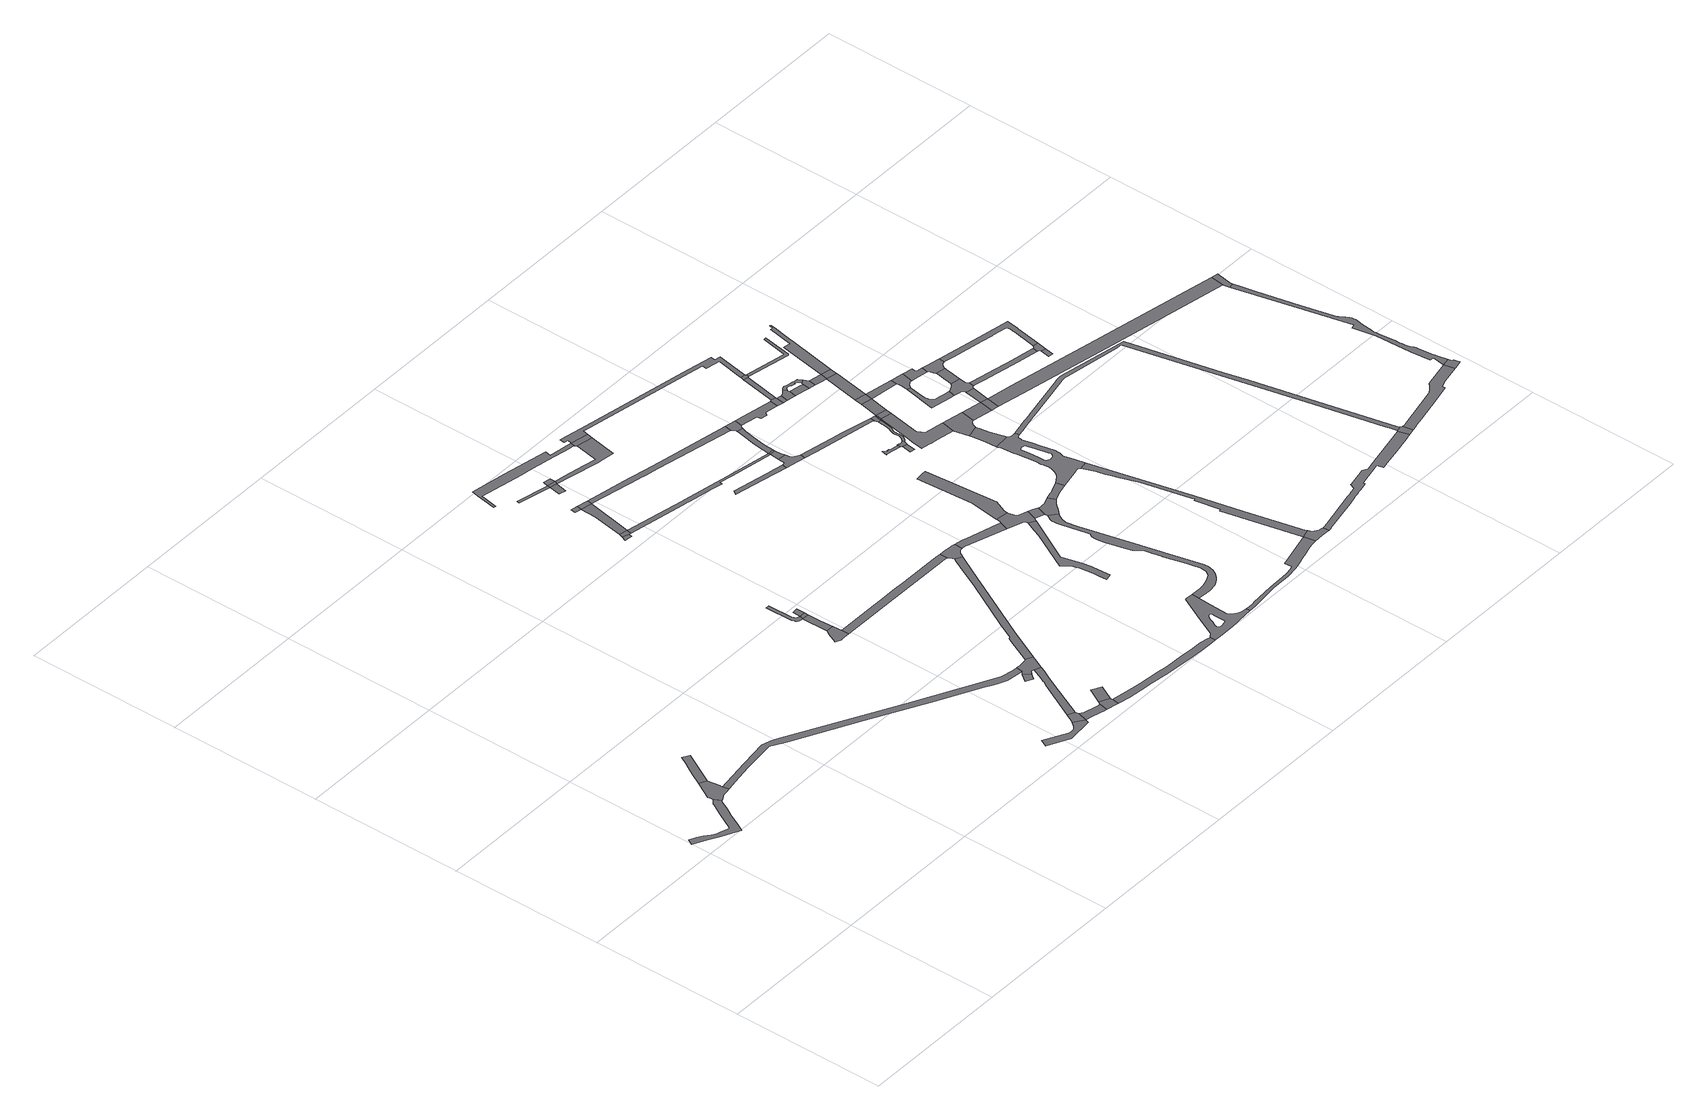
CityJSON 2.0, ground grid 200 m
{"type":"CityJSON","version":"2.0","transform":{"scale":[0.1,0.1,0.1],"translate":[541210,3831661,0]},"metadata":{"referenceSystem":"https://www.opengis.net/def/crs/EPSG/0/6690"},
"CityObjects":{
"road1":{"type":"Road","attributes":{"RoadStructureAttribute.sectionType":"1"},"geometry":[{"type":"MultiSurface","lod":"1","boundaries":[[[0,1,2,3,4,5,6,7,8,9,10,11,12,13,14,15,16,17,18,19,20,21,22,23,24,25,26,27,28,29,30]]]}]},
"road2":{"type":"Road","geometry":[{"type":"MultiSurface","lod":"1","boundaries":[[[31,32,33,34,35,0,30,36,37,38,39,40,41,42,43,44]]]}]},
"road3":{"type":"Road","attributes":{"RoadStructureAttribute.sectionType":"1"},"geometry":[{"type":"MultiSurface","lod":"1","boundaries":[[[45,46,47,48,49,31,44]]]}]},
"road4":{"type":"Road","attributes":{"RoadStructureAttribute.sectionType":"1"},"geometry":[{"type":"MultiSurface","lod":"1","boundaries":[[[50,51,52,53,54,55,56,57,58,59,60,61,62,63,64,65,39,38,66,67,68,69,70,71,72,73,74,75,76,77,78,79,80,81]]]}]},
"road5":{"type":"Road","attributes":{"RoadStructureAttribute.sectionType":"1"},"geometry":[{"type":"MultiSurface","lod":"1","boundaries":[[[82,83,84,85,86,87,88,89,90,91,92,93]]]}]},
"road6":{"type":"Road","geometry":[{"type":"MultiSurface","lod":"1","boundaries":[[[94,95,93,92,96,97]]]}]},
"road7":{"type":"Road","attributes":{"RoadStructureAttribute.sectionType":"1"},"geometry":[{"type":"MultiSurface","lod":"1","boundaries":[[[98,99,96,92,100,101,102,103]]]}]},
"road8":{"type":"Road","attributes":{"RoadStructureAttribute.sectionType":"1"},"geometry":[{"type":"MultiSurface","lod":"1","boundaries":[[[104,105,106,107,108,94,97,109,110,111,112]]]}]},
"road9":{"type":"Road","geometry":[{"type":"MultiSurface","lod":"1","boundaries":[[[113,114,115,116,117,118,119,120]]]}]},
"road10":{"type":"Road","geometry":[{"type":"MultiSurface","lod":"1","boundaries":[[[121,103,102,122,123,124]]]}]},
"road11":{"type":"Road","geometry":[{"type":"MultiSurface","lod":"1","boundaries":[[[125,126,127,128,129]]]}]},
"road12":{"type":"Road","attributes":{"RoadStructureAttribute.sectionType":"1"},"geometry":[{"type":"MultiSurface","lod":"1","boundaries":[[[130,114,113,131,132]]]}]},
"road13":{"type":"Road","attributes":{"RoadStructureAttribute.sectionType":"1"},"geometry":[{"type":"MultiSurface","lod":"1","boundaries":[[[133,134,135,136,137,138,139,140,141,142,143,144,145,146,130,147]]]}]},
"road14":{"type":"Road","geometry":[{"type":"MultiSurface","lod":"1","boundaries":[[[148,149,121,124]]]}]},
"road15":{"type":"Road","geometry":[{"type":"MultiSurface","lod":"1","boundaries":[[[147,130,132,150]]]}]},
"road16":{"type":"Road","geometry":[{"type":"MultiSurface","lod":"1","boundaries":[[[151,152,147,150]]]}]},
"road17":{"type":"Road","geometry":[{"type":"MultiSurface","lod":"1","boundaries":[[[153,154,155,156,157,158,159,160,81,80,161,125,129,162,104,112,163,164]]]}]},
"road18":{"type":"Road","geometry":[{"type":"MultiSurface","lod":"1","boundaries":[[[165,166,167,168]]]}]},
"road19":{"type":"Road","attributes":{"RoadStructureAttribute.sectionType":"1"},"geometry":[{"type":"MultiSurface","lod":"1","boundaries":[[[169,165,168,170,171]]]}]},
"road20":{"type":"Road","attributes":{"RoadStructureAttribute.sectionType":"1"},"geometry":[{"type":"MultiSurface","lod":"1","boundaries":[[[172,173,174,175,176,177,178,179,180,181,182,123,122,183,184,185,186,187,188,189,190,191,192,193,194]]]}]},
"road21":{"type":"Road","attributes":{"RoadStructureAttribute.sectionType":"1"},"geometry":[{"type":"MultiSurface","lod":"1","boundaries":[[[195,196,197,198,199,200,201,120,119,202,203,204,205,206]]]}]},
"road22":{"type":"Road","attributes":{"RoadStructureAttribute.sectionType":"1"},"geometry":[{"type":"MultiSurface","lod":"1","boundaries":[[[207,208,169,171,209]]]}]},
"road23":{"type":"Road","attributes":{"RoadStructureAttribute.sectionType":"1"},"geometry":[{"type":"MultiSurface","lod":"1","boundaries":[[[210,211,207,212]]]}]},
"road24":{"type":"Road","attributes":{"RoadStructureAttribute.sectionType":"1"},"geometry":[{"type":"MultiSurface","lod":"1","boundaries":[[[213,214,215,216]]]}]},
"road25":{"type":"Road","geometry":[{"type":"MultiSurface","lod":"1","boundaries":[[[212,207,209,217]]]}]},
"road26":{"type":"Road","attributes":{"RoadStructureAttribute.sectionType":"1"},"geometry":[{"type":"MultiSurface","lod":"1","boundaries":[[[218,219,220,221,222,223,224,225,226,153,164,227,228,229,230]]]}]},
"road27":{"type":"Road","geometry":[{"type":"MultiSurface","lod":"1","boundaries":[[[215,231,232,233]]]}]},
"road28":{"type":"Road","geometry":[{"type":"MultiSurface","lod":"1","boundaries":[[[216,215,233,234]]]}]},
"road29":{"type":"Road","geometry":[{"type":"MultiSurface","lod":"1","boundaries":[[[235,236,216,234]]]}]},
"road30":{"type":"Road","attributes":{"RoadStructureAttribute.sectionType":"1"},"geometry":[{"type":"MultiSurface","lod":"1","boundaries":[[[237,238,239,240,241,242,243,244,245,246,247,248,249,250,251,252,253,254,255]]]}]},
"road31":{"type":"Road","attributes":{"RoadStructureAttribute.sectionType":"1"},"geometry":[{"type":"MultiSurface","lod":"1","boundaries":[[[256,257,258,259,260,234,233,261,262,263,264,265]]]}]},
"road32":{"type":"Road","attributes":{"RoadStructureAttribute.sectionType":"1"},"geometry":[{"type":"MultiSurface","lod":"1","boundaries":[[[266,267,268,269,270,171,170,271,272,273,274,275,276,277,278,279,280]]]}]},
"road33":{"type":"Road","geometry":[{"type":"MultiSurface","lod":"1","boundaries":[[[281,282,283,206,205,284,285,218,230,286,287,288,289,290,291]]]}]},
"road34":{"type":"Road","geometry":[{"type":"MultiSurface","lod":"1","boundaries":[[[292,293,294,295,296,297,298,299,300,301,302,194,193,303,304,305,306,307,308,309,310,311,312,313,314,315],[316,317,318,319,320,321,322,323,324,325,326,327,328,329,330,331,332,333,334,335,336,337,338,339,340,341,342,343,344]]]}]},
"road35":{"type":"Road","attributes":{"RoadStructureAttribute.sectionType":"1"},"geometry":[{"type":"MultiSurface","lod":"1","boundaries":[[[345,346,347,348,217,209,349,350,351,352,353,354,355]]]}]},
"road36":{"type":"Road","geometry":[{"type":"MultiSurface","lod":"1","boundaries":[[[255,254,356,256,265,357,358]]]}]},
"road37":{"type":"Road","attributes":{"RoadStructureAttribute.sectionType":"1"},"geometry":[{"type":"MultiSurface","lod":"1","boundaries":[[[359,360,361,362,363,364,365,366]]]}]},
"road38":{"type":"Road","attributes":{"RoadStructureAttribute.sectionType":"1"},"geometry":[{"type":"MultiSurface","lod":"1","boundaries":[[[367,368,369,370,291,290,371,372,373,374]]]}]},
"road39":{"type":"Road","attributes":{"RoadStructureAttribute.sectionType":"1"},"geometry":[{"type":"MultiSurface","lod":"1","boundaries":[[[375,376,377,378,379,380,381,382,383,384,385,386,387,388,389,390,391,392,393,394,395]]]}]},
"road40":{"type":"Road","geometry":[{"type":"MultiSurface","lod":"1","boundaries":[[[396,397,374,373,372,398,399,400,401,375,395,402,403,404,405,406,407]]]}]},
"road41":{"type":"Road","geometry":[{"type":"MultiSurface","lod":"1","boundaries":[[[408,409,366,365,410,411,412,413,414,415]]]}]},
"road42":{"type":"Road","attributes":{"RoadStructureAttribute.sectionType":"1"},"geometry":[{"type":"MultiSurface","lod":"1","boundaries":[[[416,417,418,419,420,421,422,423,424,425,426,427,428,429,430,431,432,433,434,435,436,437,438,439,440,441,442,443,444,445,446,447,448,449,450,451,452,453,454,455,456,457,458,294,293,459,460,461,462,463,464,465,466,467,468,469,470,471,472,473,474,475,476,477,478,479,480,481,482,483,484,485,486]]]}]},
"road43":{"type":"Road","attributes":{"RoadStructureAttribute.sectionType":"1"},"geometry":[{"type":"MultiSurface","lod":"1","boundaries":[[[487,488,279,408,415]]]}]},
"road44":{"type":"Road","geometry":[{"type":"MultiSurface","lod":"1","boundaries":[[[280,279,488,489]]]}]},
"road45":{"type":"Road","attributes":{"RoadStructureAttribute.sectionType":"1"},"geometry":[{"type":"MultiSurface","lod":"1","boundaries":[[[490,491,492,493,494,280,489,495,496,497,498]]]}]},
"road46":{"type":"Road","geometry":[{"type":"MultiSurface","lod":"1","boundaries":[[[499,404,403,500,501,502]]]}]},
"road47":{"type":"Road","attributes":{"RoadStructureAttribute.sectionType":"1"},"geometry":[{"type":"MultiSurface","lod":"1","boundaries":[[[503,504,505,506,507,508,396,407]]]}]},
"road48":{"type":"Road","attributes":{"RoadStructureAttribute.sectionType":"1"},"geometry":[{"type":"MultiSurface","lod":"1","boundaries":[[[509,510,511,512,513,514,515,516,517,518,519,310,309,520,521,522,523,524,525,526,527,528,529,530,531,532,533,534,535,536,537]]]}]},
"road49":{"type":"Road","attributes":{"RoadStructureAttribute.sectionType":"1"},"geometry":[{"type":"MultiSurface","lod":"1","boundaries":[[[538,539,540,541,542,543,544,545,546,547,548,549,358,357,550,551,552,553,554,555,556,557,558,559,560]]]}]},
"road50":{"type":"Road","geometry":[{"type":"MultiSurface","lod":"1","boundaries":[[[355,354,561,490,498,562,563,564,565]]]}]},
"road51":{"type":"Road","geometry":[{"type":"MultiSurface","lod":"1","boundaries":[[[566,567,568,569,570,502,501,416,486,571,572,573,574,575,576,577]]]}]},
"road52":{"type":"Road","attributes":{"RoadStructureAttribute.sectionType":"1"},"geometry":[{"type":"MultiSurface","lod":"1","boundaries":[[[578,579,411,410,580,581,582,583]]]}]},
"road53":{"type":"Road","attributes":{"RoadStructureAttribute.sectionType":"1"},"geometry":[{"type":"MultiSurface","lod":"1","boundaries":[[[584,585,586,587,588,589,590,591,592,593,594,595,596,597]]]}]},
"road54":{"type":"Road","attributes":{"RoadStructureAttribute.sectionType":"1"},"geometry":[{"type":"MultiSurface","lod":"1","boundaries":[[[598,599,600,601,602,603,566,577,604,605,606,607]]]}]},
"road55":{"type":"Road","attributes":{"RoadStructureAttribute.sectionType":"1"},"geometry":[{"type":"MultiSurface","lod":"1","boundaries":[[[608,565,564,609,610,611,612,613,614,615,616,617]]]}]},
"road56":{"type":"Road","geometry":[{"type":"MultiSurface","lod":"1","boundaries":[[[618,619,620,621,622]]]}]},
"road57":{"type":"Road","geometry":[{"type":"MultiSurface","lod":"1","boundaries":[[[623,624,625,626,627,628,629,597,596,630,631,632,618,622,633,634,635]]]}]},
"road58":{"type":"Road","geometry":[{"type":"MultiSurface","lod":"1","boundaries":[[[636,617,616,637,638,639]]]}]},
"road59":{"type":"Road","attributes":{"RoadStructureAttribute.sectionType":"1"},"geometry":[{"type":"MultiSurface","lod":"1","boundaries":[[[640,641,642,643,644,645,646,647,648,649,650,651,652,653,623,635,654,655,656,657,658,659,660,661,662,663,664,665,666,667,668]]]}]},
"road60":{"type":"Road","attributes":{"RoadStructureAttribute.sectionType":"1"},"geometry":[{"type":"MultiSurface","lod":"1","boundaries":[[[638,637,669,670]]]}]},
"road61":{"type":"Road","geometry":[{"type":"MultiSurface","lod":"1","boundaries":[[[671,672,673,674,675,676,677,509,537,678,679,680,681,682]]]}]},
"road62":{"type":"Road","geometry":[{"type":"MultiSurface","lod":"1","boundaries":[[[583,582,640,668,683,684]]]}]},
"road63":{"type":"Road","attributes":{"RoadStructureAttribute.sectionType":"1"},"geometry":[{"type":"MultiSurface","lod":"1","boundaries":[[[685,636,639,686,687]]]}]},
"road64":{"type":"Road","geometry":[{"type":"MultiSurface","lod":"1","boundaries":[[[688,689,690,670,669,691,692,693,694,695,696]]]}]},
"road65":{"type":"Road","attributes":{"RoadStructureAttribute.sectionType":"1"},"geometry":[{"type":"MultiSurface","lod":"1","boundaries":[[[697,698,699,700,701,702,703,704,705,706,707,708,709,710,711,712,713,714,509,677]]]}]},
"road66":{"type":"Road","attributes":{"RoadStructureAttribute.sectionType":"1"},"geometry":[{"type":"MultiSurface","lod":"1","boundaries":[[[715,716,717,718,719,720,721,722,723,724,725,726,727,728,729,730,731,732,733,734]]]}]},
"road67":{"type":"Road","attributes":{"RoadStructureAttribute.sectionType":"1"},"geometry":[{"type":"MultiSurface","lod":"1","boundaries":[[[684,683,715,735]]]}]},
"road68":{"type":"Road","attributes":{"RoadStructureAttribute.sectionType":"1"},"geometry":[{"type":"MultiSurface","lod":"1","boundaries":[[[736,737,738,739,740,741,742,743,744,745,746,747,748,749,750,751,752,753,754,755,756,598,607,757,758,702,701,759,760,761,762,763,764,765,766,767,768,769,770,771,772,773,774,775],[776,777,778,779,780,781,782,783,784,785,786,787,788,789,790,791,792,793,794,795,796,797,798,799,800,801]]]}]},
"road69":{"type":"Road","geometry":[{"type":"MultiSurface","lod":"1","boundaries":[[[735,715,734,802]]]}]},
"road70":{"type":"Road","geometry":[{"type":"MultiSurface","lod":"1","boundaries":[[[559,803,685,687,804,805,806,560]]]}]},
"road71":{"type":"Road","attributes":{"RoadStructureAttribute.sectionType":"1"},"geometry":[{"type":"MultiSurface","lod":"1","boundaries":[[[807,808,809,692,691,810,811,812,813]]]}]},
"road72":{"type":"Road","attributes":{"RoadStructureAttribute.sectionType":"1"},"geometry":[{"type":"MultiSurface","lod":"1","boundaries":[[[814,735,802,815]]]}]},
"road73":{"type":"Road","geometry":[{"type":"MultiSurface","lod":"1","boundaries":[[[816,817,818,819,820,821,822,742,741]]]}]},
"road74":{"type":"Road","attributes":{"RoadStructureAttribute.sectionType":"1"},"geometry":[{"type":"MultiSurface","lod":"1","boundaries":[[[823,824,825,826,827,828,829,830,831,688,696,832,833,834,835,836,837,838,839,840,841,842,843,844,845,846,847]]]}]},
"road75":{"type":"Road","geometry":[{"type":"MultiSurface","lod":"1","boundaries":[[[848,814,815,849]]]}]},
"road76":{"type":"Road","geometry":[{"type":"MultiSurface","lod":"1","boundaries":[[[850,728,727,819,818,851,852,853,854,855,856,857,858]]]}]},
"road77":{"type":"Road","geometry":[{"type":"MultiSurface","lod":"1","boundaries":[[[847,846,813,812,859,860,861]]]}]},
"road78":{"type":"Road","attributes":{"RoadStructureAttribute.sectionType":"1"},"geometry":[{"type":"MultiSurface","lod":"1","boundaries":[[[861,860,862,863,864]]]}]},
"road79":{"type":"Road","attributes":{"RoadStructureAttribute.sectionType":"1"},"geometry":[{"type":"MultiSurface","lod":"1","boundaries":[[[863,848,849,865]]]}]},
"road80":{"type":"Road","attributes":{"RoadStructureAttribute.sectionType":"1"},"geometry":[{"type":"MultiSurface","lod":"1","boundaries":[[[866,867,868,869,870,871,805,804]]]}]},
"road81":{"type":"Road","attributes":{"RoadStructureAttribute.sectionType":"1"},"geometry":[{"type":"MultiSurface","lod":"1","boundaries":[[[872,849,815,873,874,875,876]]]}]},
"road82":{"type":"Road","geometry":[{"type":"MultiSurface","lod":"1","boundaries":[[[864,863,865,877]]]}]},
"road83":{"type":"Road","attributes":{"RoadStructureAttribute.sectionType":"1"},"geometry":[{"type":"MultiSurface","lod":"1","boundaries":[[[858,857,878,879]]]}]},
"road84":{"type":"Road","attributes":{"RoadStructureAttribute.sectionType":"1"},"geometry":[{"type":"MultiSurface","lod":"1","boundaries":[[[880,881,882,883,884,885,886,887,888,889,890,891,892,893,894,895]]]}]},
"road85":{"type":"Road","geometry":[{"type":"MultiSurface","lod":"1","boundaries":[[[879,878,896,897]]]}]},
"road86":{"type":"Road","geometry":[{"type":"MultiSurface","lod":"1","boundaries":[[[876,875,898,899,900,901,902,903,904,880,895,905,906,907,908,909,910,911,912,913]]]}]},
"road87":{"type":"Road","attributes":{"RoadStructureAttribute.sectionType":"1"},"geometry":[{"type":"MultiSurface","lod":"1","boundaries":[[[914,915,916,917,918,919,920,921,922,923,924,925,926,927,928,929,930,931,864,877]]]}]},
"road88":{"type":"Road","attributes":{"RoadStructureAttribute.sectionType":"1"},"geometry":[{"type":"MultiSurface","lod":"1","boundaries":[[[932,879,897,933]]]}]},
"road89":{"type":"Road","geometry":[{"type":"MultiSurface","lod":"1","boundaries":[[[934,935,936,937,938,884,883,939,940,941,942,943,932,933,944,945,946,947,948,949,950,951,952]]]}]},
"road90":{"type":"Road","attributes":{"RoadStructureAttribute.sectionType":"1"},"geometry":[{"type":"MultiSurface","lod":"1","boundaries":[[[953,954,955,956,957,913,912,958,959,960]]]}]},
"road91":{"type":"Road","attributes":{"RoadStructureAttribute.sectionType":"1"},"geometry":[{"type":"MultiSurface","lod":"1","boundaries":[[[961,962,963,964,965,934,952,966,967,968]]]}]},
"road92":{"type":"Road","attributes":{"RoadStructureAttribute.sectionType":"1"},"geometry":[{"type":"MultiSurface","lod":"1","boundaries":[[[969,970,971,972,973,974,975,976,977,978,979,980,981,982,983,682,681,984,985,986,987,988,989,990,991,992,993,994,995,996,997,998,999,1000,1001]]]}]},
"road93":{"type":"Road","geometry":[{"type":"MultiSurface","lod":"1","boundaries":[[[1002,960,959,1003,1004,1005,961,968,1006,1007,1008,1009,1010,1011,1012,1013]]]}]},
"road94":{"type":"Road","attributes":{"RoadStructureAttribute.sectionType":"1"},"geometry":[{"type":"MultiSurface","lod":"1","boundaries":[[[1014,1015,1016,1017,1018,1019,1020,1021,1022,1023,1024,1025,1026,1027,1028,1029,1030,1031,775,774,1032,1033,1034,1035,1036,1037,1038,1039,1040,1041,1042,1043,1044,1045,1046,1047,1048,1049,1050,1051]]]}]},
"road95":{"type":"Road","attributes":{"RoadStructureAttribute.sectionType":"1"},"geometry":[{"type":"MultiSurface","lod":"1","boundaries":[[[1052,1053,1054,1055,1056,948,947,1057,1058,1059,1060,1061,1062,1063]]]}]},
"road96":{"type":"Road","attributes":{"RoadStructureAttribute.sectionType":"1"},"geometry":[{"type":"MultiSurface","lod":"1","boundaries":[[[1064,1065,1066,1067,1013,1012,1068,1069,1070,1071,1072,1073,1074,1075,1076,1077,1078,1079,1080,1081,1082,1083,1084,1085]]]}]},
"road97":{"type":"Road","geometry":[{"type":"MultiSurface","lod":"1","boundaries":[[[1086,1087,1088,1089]]]}]},
"road98":{"type":"Road","geometry":[{"type":"MultiSurface","lod":"1","boundaries":[[[1084,1090,1091,1063,1062,1092,1093,1094,1086,1089,1085]]]}]},
"road99":{"type":"Road","geometry":[{"type":"MultiSurface","lod":"1","boundaries":[[[1095,1051,1050,969,1001,1096,1097]]]}]},
"road100":{"type":"Road","attributes":{"RoadStructureAttribute.sectionType":"1"},"geometry":[{"type":"MultiSurface","lod":"1","boundaries":[[[1098,1099,1100,897,896,1101,1102,1103,1104,1105]]]}]},
"road101":{"type":"Road","attributes":{"RoadStructureAttribute.sectionType":"1"},"geometry":[{"type":"MultiSurface","lod":"1","boundaries":[[[1106,1107,1108,1109,1110,1111,1112,1113,1114,1097,1096,1115,1116,1117,1118,1119,1120,1121,1122]]]}]},
"road102":{"type":"Road","geometry":[{"type":"MultiSurface","lod":"1","boundaries":[[[1123,1124,1106,1122,1125,1126]]]}]},
"road103":{"type":"Road","attributes":{"RoadStructureAttribute.sectionType":"1"},"geometry":[{"type":"MultiSurface","lod":"1","boundaries":[[[1127,1128,1129,1130,1131,1132,1133,1134,1135,1136,1137,1138,1139,1140,1141,1142,1143,1144,1145,1146,1147,1148,1149,1150,1151,1152,1153,1154,1155,1156,1157,1158,1159,1160,1161,1162,1163,1164,1165,1166,1167,1168,1169,1106,1124]]]}]},
"road104":{"type":"Road","geometry":[{"type":"MultiSurface","lod":"1","boundaries":[[[1105,1104,1160,1159,1170,1171,1172]]]}]}
},
"vertices":[
[768,2575,0],[706,2529,0],[697,2506,0],[614,2351,0],[498,2132,0],[488,2127,0],[478,2119,0],[465,2119,0],[423,2133,0],[373,2150,0],[333,2163,0],[297,2180,0],[267,2197,0],[245,2212,0],[233,2224,0],[224,2234,0],[202,2256,0],[181,2271,0],[131,2298,0],[45,2343,0],[4,2264,0],[169,2179,0],[316,2102,0],[425,2046,0],[541,1986,0],[596,2093,0],[674,2253,0],[707,2311,0],[731,2351,0],[797,2480,0],[814,2488,0],
[883,2878,0],[754,2641,0],[755,2639,0],[759,2619,0],[763,2602,0],[899,2533,0],[954,2543,0],[1018,2555,0],[1004,2634,0],[1002,2648,0],[999,2664,0],[998,2671,0],[984,2760,0],[973,2829,0],
[1204,3259,0],[1117,3304,0],[1044,3172,0],[1041,3167,0],[967,3034,0],
[4634,1413,0],[4591,1417,0],[4549,1422,0],[4511,1429,0],[4469,1439,0],[4446,1446,0],[4273,1527,0],[3421,1968,0],[2067,2672,0],[2029,2692,0],[1964,2724,0],[1846,2757,0],[1494,2707,0],[1475,2704,0],[1093,2647,0],[1058,2642,0],[1158,2581,0],[1431,2623,0],[1452,2626,0],[1875,2675,0],[1897,2668,0],[1920,2656,0],[2068,2570,0],[2887,2143,0],[3658,1741,0],[4183,1471,0],[4251,1432,0],[4314,1402,0],[4433,1348,0],[4568,1333,0],[4658,1325,0],[4665,1410,0],
[4282,299,0],[4264,277,0],[4237,253,0],[4221,244,0],[4191,236,0],[4143,243,0],[3851,399,0],[3804,306,0],[4084,160,0],[4421,196,0],[4435,246,0],[4305,333,0],
[4374,460,0],[4324,362,0],[4474,373,0],[4464,414,0],
[4701,299,0],[4530,340,0],[4526,225,0],[4702,184,0],[4726,179,0],[4748,288,0],
[4763,1239,0],[4693,1086,0],[4669,1035,0],[4661,1018,0],[4639,975,0],[4695,907,0],[4762,1039,0],[4811,1140,0],[4841,1201,0],
[3951,3450,0],[3851,3444,0],[3822,3399,0],[3759,3258,0],[3834,3224,0],[3849,3230,0],[3957,3229,0],[3957,3327,0],
[4772,333,0],[4884,146,0],[4904,241,0],[4895,268,0],
[4612,1289,0],[4540,1186,0],[4636,1142,0],[4668,1190,0],[4691,1216,0],
[3847,3790,0],[3942,3622,0],[3943,3789,0],
[3829,3848,0],[3814,3863,0],[3804,3881,0],[3797,3911,0],[3791,4227,0],[3746,4228,0],[3752,3869,0],[3763,3836,0],[3768,3824,0],[3775,3814,0],[3785,3806,0],[3798,3799,0],[3808,3797,0],[3823,3794,0],[3862,3839,0],
[5004,467,0],[4877,533,0],
[3943,3838,0],
[3944,3955,0],[3871,3946,0],
[4841,1432,0],[4831,1422,0],[4815,1418,0],[4814,1417,0],[4779,1414,0],[4726,1409,0],[4690,1408,0],[4684,1408,0],[4636,1309,0],[4726,1256,0],[4914,1354,0],[4931,1389,0],
[3713,6247,0],[3689,6182,0],[3783,6172,0],[3795,6217,0],
[3731,6297,0],[3819,6212,0],[3831,6273,0],
[6413,81,0],[6395,83,0],[6289,104,0],[6121,115,0],[5986,122,0],[5857,127,0],[5733,135,0],[5601,148,0],[5315,178,0],[5111,205,0],[4988,224,0],[4899,143,0],[5049,117,0],[5224,97,0],[5402,76,0],[5612,53,0],[5822,35,0],[6047,17,0],[6190,11,0],[6256,10,0],[6357,8,0],[6424,8,0],[6424,80,0],
[5618,3323,0],[5578,3323,0],[5058,3325,0],[4891,3327,0],[4633,3327,0],[4526,3329,0],[4041,3328,0],[4672,3226,0],[5601,3222,0],[5608,3222,0],[5680,3215,0],[5683,3321,0],
[3801,6904,0],[3799,6701,0],[3950,6875,0],
[3726,6982,0],[3722,6920,0],[3813,6966,0],
[3465,7536,0],[3458,7503,0],[3888,7413,0],[3890,7451,0],
[3962,6938,0],
[5717,3143,0],[5702,3111,0],[5650,3005,0],[5484,2666,0],[5148,2033,0],[5068,1870,0],[5035,1802,0],[5015,1802,0],[4989,1747,0],[5078,1696,0],[5149,1833,0],[5682,2860,0],[5806,3097,0],
[3861,7261,0],[3950,7239,0],[3978,7393,0],
[4004,7433,0],
[4004,7506,0],[3906,7521,0],
[4323,7765,0],[4341,7840,0],[3951,7910,0],[3949,7910,0],[3751,7946,0],[3285,8029,0],[3260,7904,0],[3256,7881,0],[3216,7675,0],[3249,7669,0],[3286,7873,0],[3291,7902,0],[3860,7796,0],[3969,7776,0],[4246,7728,0],[4555,7672,0],[4600,7664,0],[4623,7660,0],[4627,7718,0],
[4639,7636,0],[4628,7577,0],[4582,7327,0],[4417,7358,0],[4142,7408,0],[4185,7350,0],[4568,7268,0],[4632,7261,0],[4788,7242,0],[4855,7595,0],
[5269,6009,0],[4960,6062,0],[4659,6113,0],[4643,6116,0],[4621,6120,0],[4573,6073,0],[4643,6060,0],[4649,6058,0],[4821,6029,0],[4974,6000,0],[5127,5971,0],[5130,6002,0],[5306,5972,0],[5867,5878,0],[5869,5907,0],
[5875,3310,0],[5832,3314,0],[5782,3319,0],[5711,3188,0],[5718,3166,0],[5826,3137,0],[5844,3166,0],[5863,3182,0],[5887,3190,0],[5912,3194,0],[5917,3303,0],
[6872,436,0],[6876,604,0],[6885,705,0],[6788,712,0],[6773,713,0],[6606,375,0],[6566,295,0],[6502,164,0],[6485,131,0],[6471,114,0],[6445,95,0],[6550,7,0],[6566,8,0],[6730,9,0],[6815,13,0],[6824,14,0],[6867,16,0],[7069,29,0],[7065,84,0],[7003,93,0],[6972,102,0],[6953,112,0],[6895,157,0],[6865,193,0],[6752,280,0],[6749,134,0],[6748,134,0],[6744,132,0],[6718,122,0],[6683,116,0],[6659,114,0],[6648,116,0],[6641,121,0],[6637,123,0],[6631,130,0],[6624,147,0],[6624,154,0],[6625,168,0],[6630,178,0],[6640,196,0],[6649,215,0],[6657,236,0],[6664,254,0],[6669,264,0],[6678,285,0],[6687,299,0],[6705,320,0],[6717,329,0],[6723,332,0],[6732,333,0],[6737,331,0],[6746,325,0],[6753,318,0],
[5074,6731,0],[4892,6765,0],[4636,6813,0],[4565,6826,0],[3981,6868,0],[4628,6740,0],[4637,6738,0],[4716,6722,0],[4891,6688,0],[5917,6487,0],[5933,6577,0],
[4628,7653,0],[4870,7673,0],[4641,7716,0],
[5696,5677,0],[5587,5698,0],[5115,5787,0],[5078,5736,0],[5614,5629,0],[5668,5618,0],[5792,5594,0],[5804,5656,0],
[6487,3157,0],[6085,3267,0],[6035,3284,0],[5985,3293,0],[5958,3190,0],[6490,3022,0],[6522,3123,0],[6529,3145,0],
[6721,2906,0],[6701,2861,0],[6665,2773,0],[6621,2675,0],[6356,2163,0],[6396,2111,0],[6423,2073,0],[6439,2039,0],[6452,2005,0],[6455,1996,0],[6465,1954,0],[6486,1787,0],[6490,1705,0],[6497,1610,0],[6583,1628,0],[6572,1800,0],[6565,1884,0],[6547,1993,0],[6521,2090,0],[6477,2256,0],[6805,2860,0],
[6552,3215,0],[6545,3160,0],[6708,2953,0],[6718,2943,0],[6721,2936,0],[6723,2923,0],[6824,2894,0],[6831,2899,0],[6872,3034,0],[6752,3071,0],[6732,3097,0],[6711,3195,0],
[5856,5752,0],[5849,5661,0],[6053,5542,0],[6067,5614,0],[6027,5631,0],[5993,5654,0],[5975,5678,0],[5957,5744,0],
[6960,2820,0],[6920,2755,0],[6913,2730,0],[6910,2710,0],[6913,2680,0],[6918,2650,0],[6930,2595,0],[6976,2386,0],[7002,2271,0],[7000,2251,0],[6995,2241,0],[6980,2218,0],[6975,2201,0],[6973,2178,0],[6976,2136,0],[6990,2036,0],[7049,1789,0],[7075,1707,0],[7083,1697,0],[7101,1675,0],[7118,1652,0],[7134,1623,0],[7151,1593,0],[7163,1536,0],[7170,1506,0],[7180,1455,0],[7187,1424,0],[7193,1397,0],[7199,1371,0],[7269,1097,0],[7292,988,0],[7298,962,0],[7303,925,0],[7301,877,0],[7296,850,0],[7287,817,0],[7259,782,0],[7232,766,0],[7185,743,0],[7140,726,0],[7082,712,0],[7023,704,0],[6955,704,0],[6886,606,0],[6997,601,0],[7010,600,0],[7035,600,0],[7057,600,0],[7167,616,0],[7210,636,0],[7250,661,0],[7287,688,0],[7330,738,0],[7348,778,0],[7359,795,0],[7376,845,0],[7378,880,0],[7373,938,0],[7346,1060,0],[7334,1117,0],[7263,1419,0],[7254,1456,0],[7020,2441,0],[6994,2583,0],[6994,2611,0],[6999,2639,0],[7008,2661,0],[7018,2686,0],[7033,2709,0],[7045,2726,0],[7055,2738,0],
[5949,5807,0],[5943,5883,0],
[5942,5904,0],
[5948,6418,0],[5945,6402,0],[5931,6334,0],[5891,6121,0],[5877,5991,0],[5948,6036,0],[5979,6209,0],[6007,6345,0],[6027,6402,0],
[6934,3016,0],[6906,2875,0],[6951,2854,0],[6996,2983,0],
[6722,3256,0],[6786,3405,0],[6709,4357,0],[6651,4353,0],[6547,4345,0],[6603,3611,0],
[8442,379,0],[8056,282,0],[7953,257,0],[7960,165,0],[7906,139,0],[7827,126,0],[7749,121,0],[7536,115,0],[7214,89,0],[7175,81,0],[7120,82,0],[7094,30,0],[7177,36,0],[7287,50,0],[7454,69,0],[7539,77,0],[7719,79,0],[7796,82,0],[7849,88,0],[7909,96,0],[7961,106,0],[8028,122,0],[8103,144,0],[8125,150,0],[8240,184,0],[8317,205,0],[8382,225,0],[8430,231,0],[8474,236,0],
[6829,7312,0],[6844,7381,0],[6767,7395,0],[6777,7456,0],[6457,7514,0],[4903,7792,0],[4798,7811,0],[4626,7843,0],[4606,7847,0],[4597,7783,0],[4626,7778,0],[4647,7774,0],[4884,7746,0],[4902,7743,0],[5130,7700,0],[6482,7458,0],[6601,7437,0],[6595,7377,0],[6711,7355,0],[6778,7341,0],[6774,7326,0],[6709,6981,0],[6767,6970,0],
[5952,6437,0],[6027,6403,0],[6039,6431,0],[6059,6451,0],[6077,6551,0],
[7192,3013,0],[7095,2979,0],[7070,2979,0],[7060,2977,0],[7029,2974,0],[7065,2749,0],[7085,2769,0],[7122,2807,0],[7151,2845,0],[7186,2880,0],[7216,2906,0],[7236,2921,0],
[6623,5504,0],[6612,5506,0],[6215,5510,0],[7019,5361,0],[7044,5356,0],[7056,5412,0],
[6754,4899,0],[6757,4916,0],[6734,4919,0],[6731,4905,0],[6720,4907,0],[6712,4912,0],[6706,4922,0],[6680,4947,0],[6667,4873,0],[6674,4878,0],[6678,4881,0],[6685,4881,0],[6867,4846,0],[6874,4878,0],
[7459,3113,0],[7404,3090,0],[7332,3059,0],[7299,3046,0],[7294,3045,0],[7275,3039,0],[7288,2941,0],[7353,2969,0],[7357,2971,0],[7484,3001,0],
[6195,6530,0],[6273,6408,0],[6277,6407,0],[6287,6390,0],[6293,6354,0],[6373,6339,0],[6394,6373,0],[6407,6383,0],[6571,6354,0],[6589,6455,0],
[6890,4826,0],[6868,4701,0],[6932,4690,0],[6945,4777,0],[6952,4814,0],
[6964,4893,0],[6947,4885,0],[6930,4878,0],[6916,4875,0],[6896,4876,0],[6899,4888,0],[6877,4892,0],[6882,4843,0],[6886,4840,0],[6889,4834,0],[6957,4840,0],[6966,4853,0],[6977,4868,0],
[6613,6473,0],[6657,6338,0],[6675,6439,0],[6670,6452,0],
[7062,5306,0],[7049,5242,0],[7052,5227,0],[7036,5136,0],[7027,5113,0],[7015,5090,0],[7009,5071,0],[7007,5052,0],[7007,5025,0],[7007,4986,0],[7005,4962,0],[6999,4944,0],[6992,4928,0],[6979,4911,0],[6996,4885,0],[7010,4899,0],[7022,4916,0],[7030,4931,0],[7032,4944,0],[7033,4961,0],[7033,4981,0],[7032,5000,0],[7032,5017,0],[7031,5042,0],[7033,5061,0],[7038,5079,0],[7050,5104,0],[7068,5127,0],[7096,5300,0],
[6717,6327,0],[6735,6428,0],
[8681,318,0],[8654,323,0],[8623,335,0],[8601,350,0],[8583,367,0],[8565,392,0],[8557,418,0],[8529,239,0],[8597,240,0],[8662,236,0],[8712,236,0],[8704,314,0],
[7099,5317,0],[7117,5400,0],
[6699,6928,0],[6750,6870,0],[6758,6917,0],
[6825,6476,0],[6814,6466,0],[6774,6436,0],[6836,6306,0],[6854,6405,0],[6851,6413,0],[6851,6419,0],[6851,6426,0],[6857,6440,0],
[8550,437,0],[8378,1178,0],[8238,1788,0],[8062,2559,0],[7939,3075,0],[7833,3050,0],[7877,2944,0],[7895,2890,0],[7906,2851,0],[7925,2773,0],[7940,2715,0],[7965,2629,0],[8051,2388,0],[8197,1765,0],[8205,1733,0],[8180,1726,0],[8241,1396,0],[8219,1391,0],
[7117,5314,0],[7104,5244,0],[7043,4917,0],[7037,4879,0],[7015,4760,0],[7009,4726,0],[7007,4716,0],[6994,4642,0],[7046,4633,0],[7111,4620,0],[7129,4617,0],[7232,4602,0],[7452,4561,0],[7487,4741,0],[7244,4786,0],[7211,4831,0],[7191,4856,0],[7185,4865,0],[7183,4866,0],[7261,5288,0],
[7132,5396,0],
[7817,4004,0],[7805,4004,0],[7782,4008,0],[7780,4008,0],[7762,4018,0],[7745,4031,0],[7541,4013,0],[7542,3996,0],[7555,3979,0],[7569,3839,0],[7574,3794,0],[7580,3748,0],[7607,3517,0],[7613,3439,0],[7616,3409,0],[7624,3330,0],[7619,3295,0],[7605,3249,0],[7583,3207,0],[7543,3166,0],[7501,3138,0],[7716,3054,0],[7806,3075,0],[7910,3202,0],[7876,3350,0],[7891,3405,0],[7897,3447,0],[7898,3455,0],[7900,3472,0],[7858,3664,0],[7841,3750,0],[7837,3769,0],[7811,3876,0],[7811,3894,0],[7813,3909,0],[7818,3924,0],[7825,3936,0],[7845,3947,0],[7868,3954,0],[7845,4007,0],[7731,3423,0],[7716,3430,0],[7700,3443,0],[7693,3460,0],[7687,3530,0],[7678,3652,0],[7670,3765,0],[7672,3770,0],[7686,3782,0],[7687,3783,0],[7704,3790,0],[7717,3790,0],[7732,3788,0],[7744,3783,0],[7752,3773,0],[7756,3758,0],[7780,3657,0],[7811,3526,0],[7820,3489,0],[7823,3474,0],[7818,3456,0],[7808,3441,0],[7788,3429,0],[7766,3421,0],[7751,3418,0],[7736,3421,0],
[7276,5370,0],
[6706,6966,0],[6773,6921,0],[6781,6961,0],[6770,6963,0],
[7016,6375,0],[6988,6380,0],[6965,6384,0],[6869,6300,0],[6994,6278,0],[7033,6271,0],[7050,6368,0],
[7177,5641,0],[7321,5614,0],
[7690,4247,0],[7669,4365,0],[7661,4410,0],[7502,4368,0],[7506,4351,0],[7517,4278,0],[7528,4161,0],
[7101,6430,0],[7072,6475,0],[7029,6477,0],[7006,6479,0],[6948,6490,0],[6919,6499,0],[6882,6510,0],[6869,6508,0],[6845,6493,0],[6869,6456,0],[6880,6466,0],[6891,6472,0],[6904,6474,0],[6921,6472,0],[6933,6468,0],[6944,6465,0],[6941,6449,0],[6982,6442,0],[6999,6439,0],[7002,6456,0],[7022,6454,0],[7036,6440,0],[7049,6419,0],[7055,6397,0],[7105,6420,0],
[7196,5744,0],[7340,5717,0],
[7566,4726,0],[7666,4432,0],[7670,4447,0],[7680,4465,0],[7690,4477,0],[7702,4490,0],[7720,4500,0],[7740,4508,0],[7769,4689,0],
[7085,6262,0],[7119,6256,0],[7136,6352,0],
[7191,6243,0],[7286,6226,0],[7303,6320,0],
[7428,6200,0],
[7340,6815,0],[7355,6828,0],[7423,7200,0],[7385,7194,0],[7326,6871,0],[7312,6862,0],
[7565,5678,0],[7650,5574,0],[7687,5570,0],[7697,5567,0],[7712,5653,0],
[7446,6294,0],
[8000,4460,0],[8033,4640,0],
[7700,5412,0],[7620,5002,0],[7882,4954,0],[7946,4943,0],[7962,5032,0],[7891,5044,0],[7832,5054,0],[7762,5065,0],[7747,5073,0],[7734,5093,0],[7721,5118,0],[7714,5142,0],[7711,5165,0],[7711,5190,0],[7715,5225,0],[7746,5403,0],
[8099,4442,0],[8132,4622,0],
[7702,5565,0],[7707,5560,0],[7709,5552,0],[7710,5542,0],[7710,5501,0],[7710,5500,0],[7706,5442,0],[7758,5425,0],[7765,5434,0],[7771,5440,0],[7780,5451,0],[7793,5458,0],[7808,5466,0],[7828,5474,0],[7850,5474,0],[7876,5624,0],
[7560,6915,0],[7561,6921,0],[7576,6999,0],[7620,7241,0],[7621,7245,0],[7630,7292,0],[7620,7294,0],[7610,7295,0],[7601,7249,0],[7600,7244,0],[7594,7245,0],[7567,7250,0],[7512,6930,0],[7511,6925,0],[7489,6929,0],[7450,6935,0],[7418,6941,0],[7413,6914,0],
[8067,4871,0],[8174,4855,0],
[8079,5099,0],[8069,5086,0],[8062,5076,0],[8029,5058,0],[7985,5035,0],[8028,4928,0],[8051,4921,0],[8061,4911,0],[8068,4904,0],[8071,4894,0],[8179,4867,0],[8189,4877,0],[8198,4880,0],[8213,4885,0],[8220,4955,0],[8210,4970,0],[8200,4977,0],[8197,4990,0],[8211,5079,0],
[8022,5535,0],[8012,5540,0],[8007,5550,0],[8009,5563,0],[8014,5600,0],[7945,5457,0],[8077,5435,0],[8094,5522,0],
[8118,5343,0],[8122,5324,0],[8105,5226,0],[8103,5216,0],[8088,5141,0],[8227,5192,0],[8243,5301,0],[8249,5315,0],
[10539,734,0],[9891,593,0],[9818,574,0],[9754,608,0],[9491,552,0],[9483,551,0],[9461,499,0],[9454,481,0],[9425,474,0],[9422,473,0],[9384,465,0],[9344,455,0],[9302,446,0],[8779,324,0],[8736,316,0],[8732,239,0],[8772,249,0],[8964,289,0],[9218,349,0],[9309,370,0],[9351,380,0],[9394,390,0],[9436,400,0],[9477,409,0],[9517,419,0],[9596,437,0],[9590,464,0],[9928,539,0],[9947,455,0],[10029,474,0],[10209,511,0],[10486,574,0],[10573,595,0],
[8169,5508,0],[8094,5426,0],[8106,5391,0],[8111,5371,0],[8256,5345,0],[8269,5363,0],[8279,5376,0],[8293,5386,0],[8308,5396,0],[8317,5397,0],[8328,5399,0],[8343,5477,0],
[10603,777,0],[10599,797,0],[10381,1762,0],[10196,2583,0],[10126,2891,0],[9857,4080,0],[9731,4104,0],[8962,4238,0],[8937,4240,0],[8922,4240,0],[8890,4237,0],[8857,4232,0],[8852,4230,0],[8198,4085,0],[8183,4082,0],[8036,4049,0],[7982,4037,0],[7961,4033,0],[7975,3978,0],[7993,3982,0],[8199,4027,0],[8213,4030,0],[8861,4173,0],[8903,4182,0],[8923,4185,0],[8945,4187,0],[8965,4188,0],[8988,4183,0],[9724,4063,0],[9781,4068,0],[9792,4060,0],[10069,2856,0],[10136,2566,0],[10324,1747,0],[10513,885,0],[10524,839,0],[10544,747,0],[10609,760,0],
[8757,4851,0],[8583,4884,0],[8396,4919,0],[8383,4922,0],[8245,4948,0],[8231,4883,0],[8370,4856,0],[8383,4854,0],[8543,4824,0],[8768,4781,0],[9122,4714,0],[9134,4779,0],
[9296,5126,0],[9301,5155,0],[9326,5298,0],[8919,5372,0],[8353,5396,0],[8467,5374,0],[8805,5315,0],[8871,5304,0],[9021,5277,0],[9036,5275,0],[9212,5245,0],[9230,5237,0],[9235,5228,0],[9237,5213,0],[9240,5198,0],[9234,5152,0],[9232,5148,0],[9228,5135,0],[9226,5122,0],[9175,4829,0],[9170,4814,0],[9239,4801,0],
[9155,4684,0],[9132,4563,0],[9195,4552,0],[9216,4674,0],
[9159,4792,0],[9147,4784,0],[9135,4712,0],[9150,4707,0],[9155,4697,0],
[10621,748,0],[10664,617,0],[10634,743,0],
[10971,4097,0],[9677,4336,0],[8480,4557,0],[8447,4377,0],[9645,4156,0],[10937,3918,0],[11313,3848,0],[11346,4028,0],
[11763,1071,0],[11409,990,0],[11376,960,0],[11349,937,0],[11319,914,0],[11282,892,0],[11270,886,0],[10674,748,0],[10649,745,0],[10720,630,0],[10753,638,0],[10865,665,0],[11111,722,0],[11460,803,0],[11455,843,0],[11555,879,0],[11794,934,0],
[11879,1048,0],[11869,1093,0],[11916,961,0],[11898,1040,0],
[11842,1224,0],[11832,1254,0],[11825,1302,0],[11806,1474,0],[11803,1504,0],[11798,1524,0],[11780,1566,0],[11767,1606,0],[11762,1626,0],[11757,1666,0],[11754,1689,0],[11756,1716,0],[11756,1754,0],[11756,1776,0],[11753,1809,0],[11737,1906,0],[11731,1971,0],[11726,2011,0],[11723,2023,0],[11730,2078,0],[11749,2218,0],[11763,2301,0],[11768,2324,0],[11765,2351,0],[11760,2376,0],[11752,2406,0],[11732,2446,0],[11687,2507,0],[11679,2505,0],[11578,2960,0],[11459,3498,0],[11418,3676,0],[11396,3772,0],[11334,3757,0],[11361,3641,0],[11525,2945,0],[11683,2275,0],[11626,2260,0],[11684,1968,0],[11703,1583,0],[11709,1496,0],[11735,1241,0],[11786,1234,0],
[11396,3809,0],[11399,3832,0],[11431,4012,0]
]}
